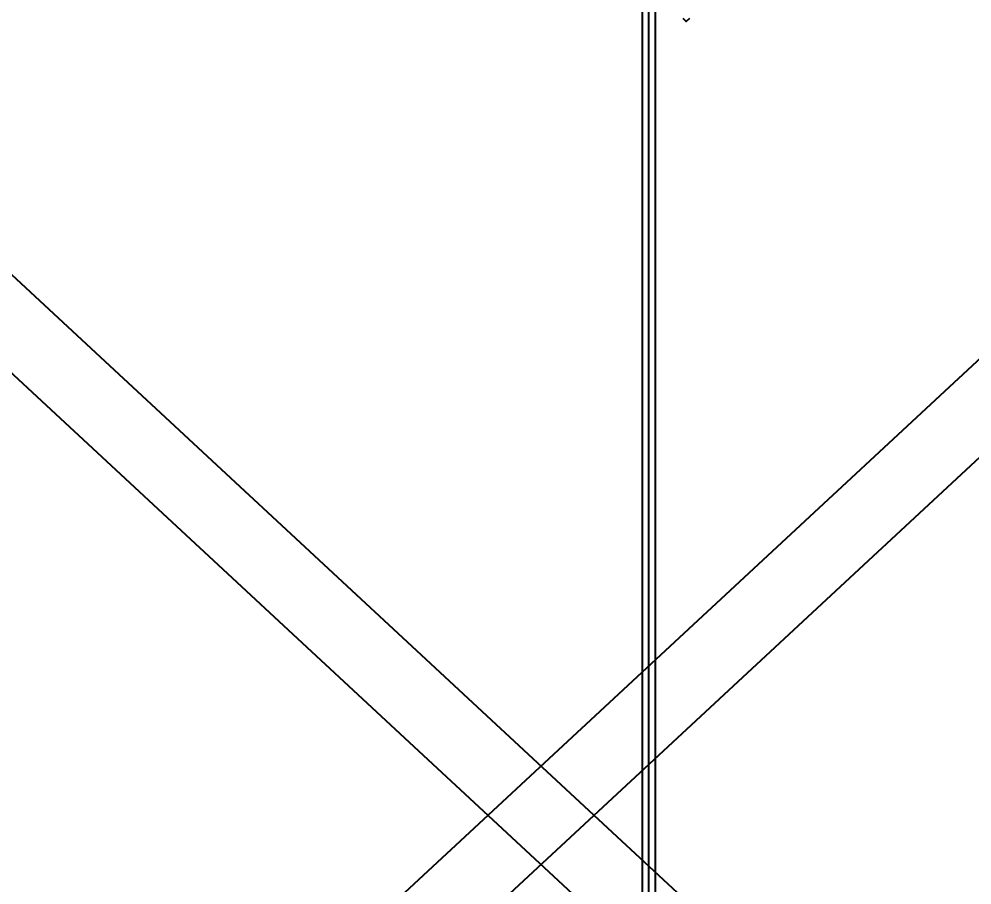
# Model space of a CAD drawing. Header units: millimetres. Extents: x -665 to 1025160, y -26028 to 4210.
# Drawn here: x 1989 to 2649, y -23214 to -22614 of the extents above; entities that cross this region are included whole.
import ezdxf

# ---------------------------------------------------------------- set-up
doc = ezdxf.new("R2010")
doc.units = ezdxf.units.MM
for name, color, linetype in [('$2$PDF_0', 7, 'Continuous'), ('AA_Rail', 7, 'Continuous'), ('S-BRACE', 7, 'Continuous')]:
    doc.layers.add(name, color=color, linetype=linetype)
doc.layers.add('AA_Datum', color=7, linetype='Continuous', plot=False)
doc.styles.add('Century Gothic$001H0', font='cent.shx')
doc.dimstyles.new('Copy of ISO-25', dxfattribs={"dimtxt": 250, "dimasz": 80, "dimexe": 1.25, "dimexo": 0.625, "dimtad": 1, "dimtxsty": 'Century Gothic$001H0', "dimblk": 'ARCHTICK', "dimcen": 2.5, "dimadec": 0, "dimazin": 0, "dimtfac": 1, "dimtmove": 0, "dimatfit": 3, "dimfxl": 1, "dimarcsym": 0})

# ---------------------------------------------------------------- blocks, each defined once
blk = doc.blocks.new('_ArchTick')
at = {"color": 0, "linetype": 'ByBlock', "const_width": 0.15}
blk.add_lwpolyline([(-0.5, -0.5), (0.5, 0.5)], dxfattribs=at)
blk = doc.blocks.new('*D99')
at = {"color": 0, "lineweight": -2, "transparency": 16777216}
for p, q in [((3250, -6315.42), (249.37, -6315.42)), ((250.62, -23815.42), (250.62, -6315.42)), ((3250, -23815.42), (249.37, -23815.42))]:
    blk.add_line(p, q, dxfattribs=at)
at = {"layer": 'Defpoints', "color": 0, "transparency": 16777216}
for p in [(250.62, -6315.42), (3250.62, -6315.42), (3250.62, -23815.42)]:
    blk.add_point(p, dxfattribs=at)
at = {"color": 0, "lineweight": -2, "transparency": 16777216, "xscale": 80, "yscale": 80, "zscale": 80}
for p, rotation in [((250.62, -6315.42), 90), ((250.62, -23815.42), 270)]:
    blk.add_blockref('_ArchTick', p, dxfattribs=dict(at, rotation=rotation))
at = {"color": 0, "transparency": 16777216, "insert": (125, -15065.42), "char_height": 250, "attachment_point": 5, "rotation": 90, "style": 'Century Gothic$001H0'}
blk.add_mtext('SHAFT TOTAL HEIGHT 17500', dxfattribs=at)

msp = doc.modelspace()

# ---------------------------------------------------------------- linework, layer by layer
at = {"layer": '$2$PDF_0', "lineweight": 25}
msp.add_lwpolyline([(2453.612, -22613.268), (2451.46, -22615.42), (2449.309, -22613.268)], dxfattribs=at)
at = {"layer": 'AA_Datum'}
msp.add_line((2425.625, -23815.42), (2425.625, -6315.42), dxfattribs=at)
at = {"layer": 'AA_Rail'}
for p, q in [((2421.125, -23815.42), (2421.125, -6315.42)), ((2430.125, -23815.42), (2430.125, -6315.42))]:
    msp.add_line(p, q, dxfattribs=at)
at = {"layer": 'S-BRACE'}
for points in [[(3033.614, -23833.739), (1633.614, -22533.739), (1667.636, -22497.1), (3067.636, -23797.1)], [(3067.636, -22533.739), (1667.636, -23833.739), (1633.614, -23797.1), (3033.614, -22497.1)]]:
    msp.add_lwpolyline(points, close=True, dxfattribs=at)

# ---------------------------------------------------------------- dimensions: what is measured, and where the dimension line sits
dim = msp.add_linear_dim(base=(250.625, -6315.42), p1=(3250.625, -23815.42), p2=(3250.625, -6315.42), angle=90, text='SHAFT TOTAL HEIGHT <>', dimstyle='Copy of ISO-25')
dim.commit()
dim.dimension.update_dxf_attribs({"geometry": '*D99', "text_midpoint": (125, -15065.42)})

doc.saveas('drawing.dxf')
